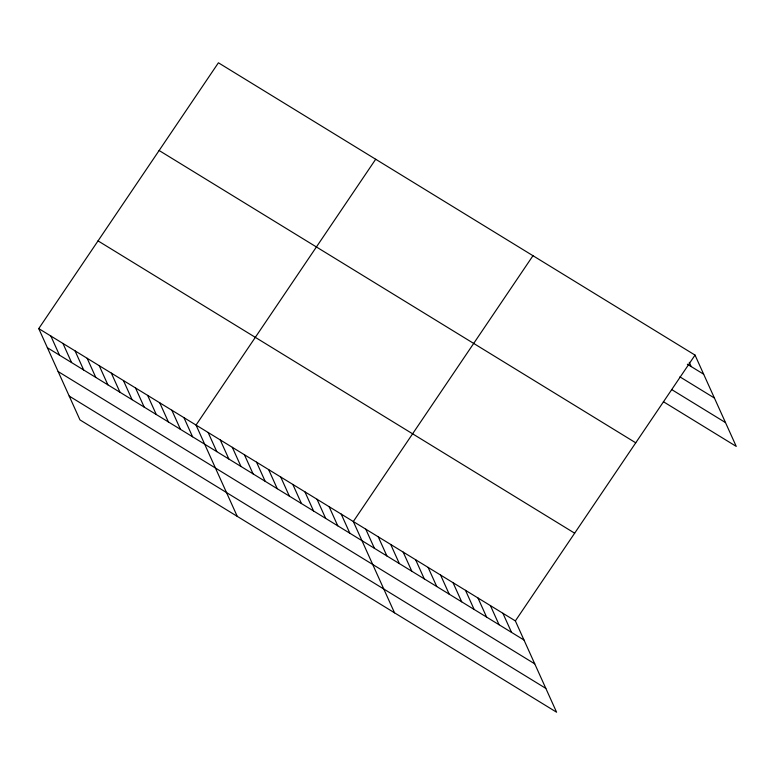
<?xml version="1.0" encoding="UTF-8"?>
<svg xmlns="http://www.w3.org/2000/svg" width="775" height="775" viewBox="0 0 775 775"><rect width="100%" height="100%" fill="white"/><g stroke="black" fill="none" stroke-linecap="round" stroke-linejoin="round"><path stroke-width="1.16" d="M38.75 328.6L515.365 620.911L556.586 712.206L79.97 419.905L38.75 328.6L218.414 62.794L695.03 355.095L736.25 446.4L663.381 401.702M375.691 159.253L196.036 425.068L237.257 516.363M532.977 255.711L353.313 521.527L394.543 612.831M515.365 620.911L695.03 355.095M687.357 364.221L703.661 374.218M679.898 376.863L714.414 398.04M671.799 389.641L725.497 422.578M159.127 150.505L635.742 442.816M98.038 240.889L574.653 533.19M47.382 347.733L523.997 640.034M58.135 371.545L534.75 663.855M69.217 396.083L545.833 688.394M689.275 362.322L691.193 366.575M502.897 613.267L511.539 632.39M490.43 605.624L499.071 624.747M477.972 597.971L486.603 617.103M465.504 590.327L474.135 609.45M453.036 582.684L461.677 601.807M440.578 575.04L449.209 594.163M428.11 567.397L436.742 586.52M415.642 559.753L424.274 578.877M403.174 552.11L411.816 571.233M390.716 544.457L399.348 563.59M378.248 536.813L386.88 555.937M365.781 529.17L374.412 548.293M341.213 514.106L349.854 533.229M329.123 506.685L337.755 525.808M317.023 499.265L325.655 518.388M304.924 491.844L313.555 510.967M292.824 484.423L301.456 503.547M280.724 477.003L289.356 496.126M268.625 469.582L277.256 488.705M256.525 462.162L265.157 481.294M244.425 454.741L253.067 473.874M232.326 447.33L240.967 466.453M220.226 439.909L228.867 459.032M208.136 432.489L216.767 451.612M183.937 417.647L192.568 436.771M171.837 410.227L180.468 429.35M159.737 402.806L168.369 421.929M147.638 395.386L156.269 414.509M135.538 387.965L144.179 407.088M123.438 380.544L132.079 399.668M111.338 373.124L119.98 392.247M99.239 365.703L107.88 384.826M87.149 358.282L95.78 377.406M75.049 350.862L83.681 369.985M62.949 343.441L71.581 362.564M50.85 336.021L59.481 355.153"/></g></svg>
